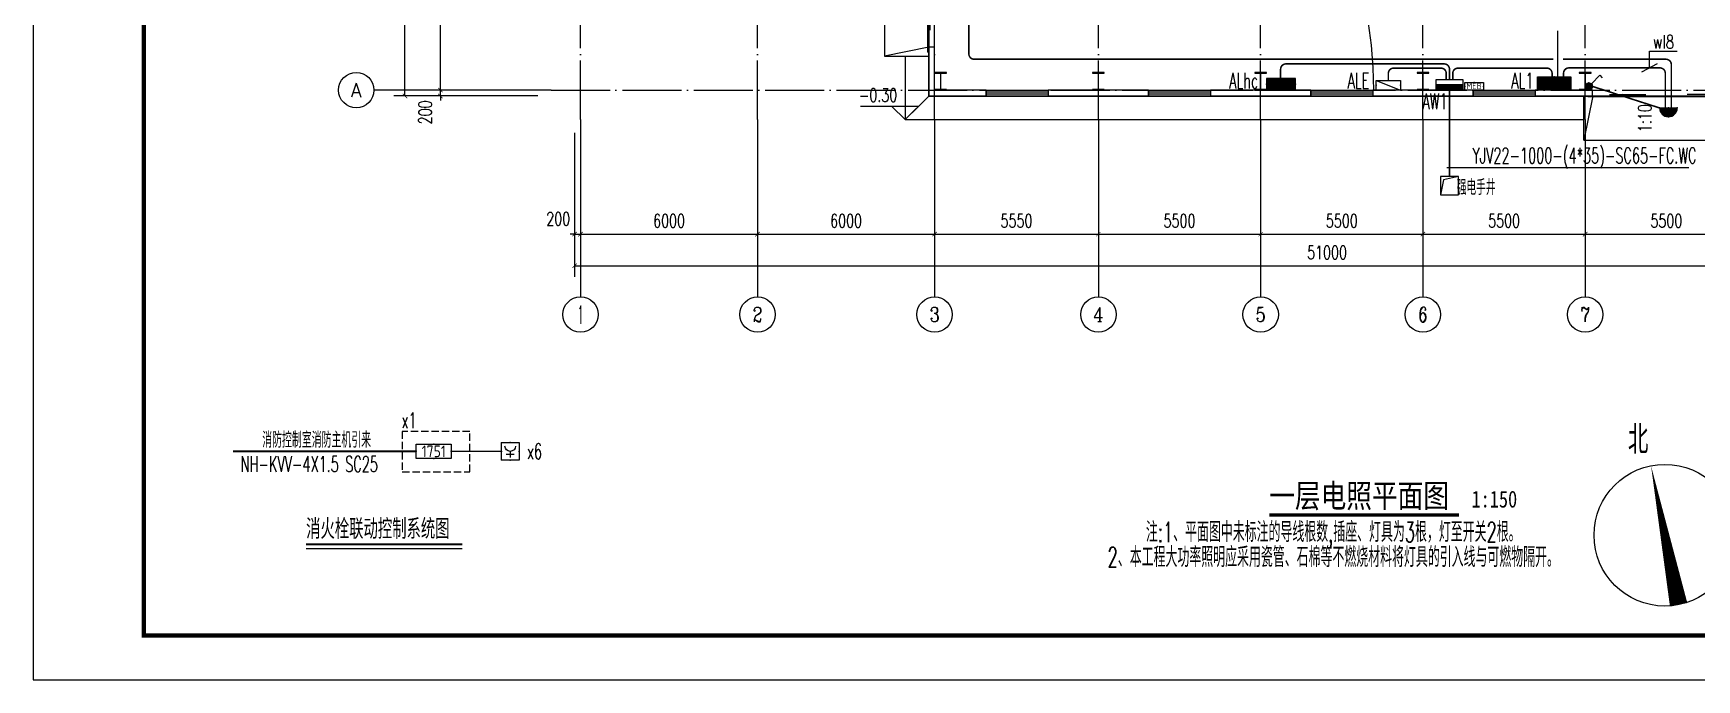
# Model space of a CAD drawing. Extents: x 1162612 to 1711260, y -157368 to 197905.
# Drawn here: x 1604543 to 1660920, y 41451 to 63338 of the extents above; entities that cross this region are included whole.
import ezdxf
from ezdxf.enums import TextEntityAlignment as Align

# ---------------------------------------------------------------- set-up
doc = ezdxf.new("R2010")
doc.units = 0
doc.header["$LTSCALE"] = 1000
doc.header["$MEASUREMENT"] = 0
for name, pattern in [('CONTINOUS', [0]), ('DASH', [0.35, 0.25, -0.1]), ('DOTE', [2.42, 2, -0.2, 0.02, -0.2])]:
    doc.linetypes.add(name, pattern=pattern)
doc.layers.get('0').update_dxf_attribs({"linetype": 'CONTINUOUS'})
doc.layers.get('DEFPOINTS').update_dxf_attribs({"linetype": 'CONTINUOUS'})
for name, color, linetype in [('AXIS', 3, 'CONTINUOUS'), ('AXIS_TEXT', 7, 'CONTINUOUS'), ('COLUMN', 99, 'CONTINUOUS'), ('DIM-照明', 4, 'CONTINUOUS'), ('DIM_ELEV', 3, 'CONTINUOUS'), ('DIM_SYMB', 3, 'CONTINUOUS'), ('DOTE', 1, 'DOTE'), ('DOTLN', 2, 'CONTINUOUS'), ('EQUIP-消防', 3, 'CONTINUOUS'), ('EQUIP-照明', 3, 'CONTINUOUS'), ('EQUIP-箱柜', 3, 'CONTINUOUS'), ('EQUIP_标注', 4, 'CONTINUOUS'), ('GROUND', 2, 'CONTINUOUS'), ('PUB_TEXT', 7, 'CONTINUOUS'), ('PUB_TITLE', 4, 'CONTINUOUS'), ('STAIR', 2, 'CONTINUOUS'), ('TEL_SYMB', 3, 'CONTINUOUS'), ('TEL_TEXT', 7, 'CONTINUOUS'), ('WALL', 9, 'CONTINUOUS'), ('WINDOW', 99, 'CONTINUOUS'), ('WIRE-照明', 1, 'CONTINUOUS')]:
    doc.layers.add(name, color=color, linetype=linetype)
doc.styles.add('_TCH_AXIS', font='COMPLEX', dxfattribs={"bigfont": 'GBCBIG'})
doc.styles.add('_TCH_DIM', font='SIMPLEX', dxfattribs={"bigfont": 'GBCBIG'})
doc.styles.add('_TCH_LABEL', font='COMPLEX', dxfattribs={"bigfont": 'GBCBIG'})
doc.styles.add('_TEL_DIM', font='SIMPLEX', dxfattribs={"width": 0.8, "height": 3.5, "bigfont": 'HZTXT'})
doc.styles.add('COMPLEX', font='COMPLEX')
doc.styles.add('DIM_FONT', font='SIMPLEX', dxfattribs={"width": 0.7, "bigfont": 'GBCBIG'})
doc.styles.get("Standard").update_dxf_attribs({"font": 'gbenor.shx', "bigfont": 'gbcbig.shx'})
doc.styles.add('STY53', font='COMPLEX', dxfattribs={"width": 0.6, "bigfont": 'HZTXT'})
doc.styles.add('新宋体', font='', dxfattribs={"width": 0.8})
doc.styles.get('新宋体').set_extended_font_data('NSimSun')
doc.dimstyles.new('DIMN150', dxfattribs={"dimscale": 1.5, "dimtxt": 300, "dimasz": 100, "dimexe": 250, "dimexo": 300, "dimgap": 150, "dimtad": 1, "dimdec": 0, "dimzin": 0, "dimtxsty": 'DIM_FONT', "dimblk": 'ARCHTICK', "dimcen": 0.09, "dimclrt": 7, "dimazin": 3, "dimtfac": 1, "dimtdec": 0, "dimtix": 1, "dimtmove": 0, "dimatfit": 3, "dimtolj": 1, "dimtzin": 0})

# ---------------------------------------------------------------- blocks, each defined once
blk = doc.blocks.new('$EQUIP$00002656')
for p, q in [((-0.5, 1), (-0.5, 0)), ((0.5, 1), (-0.5, 1)), ((0.5, 0), (0.5, 1)), ((-0.5, 0), (0.5, 0)), ((-0.219, 0.331), (0.222, 0.331)), ((0, 0.5), (0, 0.15))]:
    blk.add_line(p, q)
at = {"const_width": 0.04}
blk.add_lwpolyline([(-0.5, 1), (0.5, 1), (0.5, 0), (-0.5, 0), (-0.5, 1), (0.5, 1)], dxfattribs=at)
blk.add_arc((0, 0.8), 0.3, 180, 0)
for p in [(0, 1), (-0.5, 0.5), (0, 0), (0.5, 0.5)]:
    blk.add_point(p)
at = {"color": 7, "flags": 1}
blk.add_attdef('B', text='', height=0.4, dxfattribs=at).set_placement((0.762, 0.292), align=Align.MIDDLE_CENTER)
blk = doc.blocks.new('$EQUIP$00002700')
for p, q in [((-0.75, 0.6), (-0.75, 0)), ((0.75, 0.6), (-0.75, 0.6)), ((-0.75, 0), (0.75, 0)), ((0.75, 0), (0.75, 0.6))]:
    blk.add_line(p, q)
at = {"const_width": 0.04}
blk.add_lwpolyline([(-0.75, 0.6), (-0.75, 0), (0.75, 0), (0.75, 0.6), (-0.75, 0.6), (-0.75, 0)], dxfattribs=at)
for p in [(-0.75, 0.3), (0, 0.6), (0, 0), (0.75, 0.3)]:
    blk.add_point(p)
at = {"color": 7}
blk.add_attdef('$TEXT$', text='', height=0.5, dxfattribs=at).set_placement((0, 0.3), align=Align.MIDDLE_CENTER)
blk = doc.blocks.new('$TCHSYS$WIN2D')
for p, q in [((-0.5, 0.5), (0.5, 0.5)), ((-0.5, 0.5), (-0.5, -0.5)), ((0.5, 0.5), (0.5, -0.5)), ((0.5, 0.167), (-0.5, 0.167)), ((0.5, -0.167), (-0.5, -0.167)), ((-0.5, -0.5), (0.5, -0.5))]:
    blk.add_line(p, q)
blk = doc.blocks.new('$DORLIB2D$00000130')
at = {"color": 0, "linetype": 'CONTINUOUS'}
for p, q in [((-0.533, 0.66), (-0.533, 0.513)), ((0, 0.66), (-0.533, 0.66)), ((0, 0.513), (0, 0.66)), ((0.533, 0.66), (0, 0.66)), ((0.533, 0.66), (0.533, 0.513)), ((0, 0.513), (-0.533, 0.513)), ((0.533, 0.513), (0, 0.513)), ((-0.385, 0.269), (-0.14, 0.269)), ((-0.385, 0.269), (-0.3, 0.214)), ((-0.3, 0.214), (-0.3, 0.269)), ((0.385, 0.269), (0.14, 0.269)), ((0.3, 0.214), (0.3, 0.269)), ((0.385, 0.269), (0.3, 0.214))]:
    blk.add_line(p, q, dxfattribs=at)
blk = doc.blocks.new('_AXISO')
blk.add_circle((0, 0), 0.5)
at = {"layer": 'AXIS_TEXT', "style": 'COMPLEX', "width": 1.041667}
blk.add_attdef('A', text='', height=0.56, dxfattribs=at).set_placement((-0.25, -0.28), (0.25, -0.28), align=Align.FIT)
blk = doc.blocks.new('_ARCHTICK')
at = {"color": 0, "linetype": 'BYBLOCK', "const_width": 0.15}
blk.add_lwpolyline([(-0.5, -0.5), (0.5, 0.5)], dxfattribs=at)
blk = doc.blocks.new('*D117')
at = {"layer": 'AXIS', "color": 0}
for p, q in [((1734864, 65727), (1734864, 60852)), ((1785864, 65727), (1785864, 60852)), ((1734864, 61227), (1785864, 61227))]:
    blk.add_line(p, q, dxfattribs=at)
at = {"layer": 'DEFPOINTS', "color": 0}
for p in [(1734864, 66177), (1785864, 66177), (1785864, 61227)]:
    blk.add_point(p, dxfattribs=at)
at = {"layer": 'AXIS', "color": 0, "xscale": 150, "yscale": 150, "zscale": 150, "rotation": 180}
blk.add_blockref('_ARCHTICK', (1734864, 61227), dxfattribs=at)
at = {"layer": 'AXIS', "color": 0, "xscale": 150, "yscale": 150, "zscale": 150}
blk.add_blockref('_ARCHTICK', (1785864, 61227), dxfattribs=at)
at = {"layer": 'AXIS', "color": 7, "insert": (1760364, 61677), "char_height": 450, "attachment_point": 5, "style": 'DIM_FONT'}
blk.add_mtext('\\A1;51000', dxfattribs=at)
blk = doc.blocks.new('*D118')
at = {"layer": 'AXIS', "color": 0}
for p, q in [((1734864, 65727), (1734864, 61924)), ((1735064, 65727), (1735064, 61924)), ((1734864, 62299), (1734714, 62299)), ((1734864, 62299), (1735064, 62299)), ((1735064, 62299), (1735214, 62299))]:
    blk.add_line(p, q, dxfattribs=at)
at = {"layer": 'DEFPOINTS', "color": 0}
for p in [(1734864, 66177), (1735064, 66177), (1735064, 62299)]:
    blk.add_point(p, dxfattribs=at)
at = {"layer": 'AXIS', "color": 0, "xscale": 150, "yscale": 150, "zscale": 150}
blk.add_blockref('_ARCHTICK', (1734864, 62299), dxfattribs=at)
at = {"layer": 'AXIS', "color": 0, "xscale": 150, "yscale": 150, "zscale": 150, "rotation": 180}
blk.add_blockref('_ARCHTICK', (1735064, 62299), dxfattribs=at)
at = {"layer": 'AXIS', "color": 7, "insert": (1734309, 62817), "char_height": 450, "attachment_point": 5, "style": 'DIM_FONT'}
blk.add_mtext('\\A1;200', dxfattribs=at)
blk = doc.blocks.new('*D119')
at = {"layer": 'AXIS', "color": 0}
for p, q in [((1735064, 65727), (1735064, 61924)), ((1741064, 65727), (1741064, 61924)), ((1735064, 62299), (1741064, 62299))]:
    blk.add_line(p, q, dxfattribs=at)
at = {"layer": 'DEFPOINTS', "color": 0}
for p in [(1735064, 66177), (1741064, 66177), (1741064, 62299)]:
    blk.add_point(p, dxfattribs=at)
at = {"layer": 'AXIS', "color": 0, "xscale": 150, "yscale": 150, "zscale": 150, "rotation": 180}
blk.add_blockref('_ARCHTICK', (1735064, 62299), dxfattribs=at)
at = {"layer": 'AXIS', "color": 0, "xscale": 150, "yscale": 150, "zscale": 150}
blk.add_blockref('_ARCHTICK', (1741064, 62299), dxfattribs=at)
at = {"layer": 'AXIS', "color": 7, "insert": (1738064, 62749), "char_height": 450, "attachment_point": 5, "style": 'DIM_FONT'}
blk.add_mtext('\\A1;6000', dxfattribs=at)
blk = doc.blocks.new('*D120')
at = {"layer": 'AXIS', "color": 0}
for p, q in [((1741064, 65727), (1741064, 61924)), ((1747064, 65727), (1747064, 61924)), ((1741064, 62299), (1747064, 62299))]:
    blk.add_line(p, q, dxfattribs=at)
at = {"layer": 'DEFPOINTS', "color": 0}
for p in [(1741064, 66177), (1747064, 66177), (1747064, 62299)]:
    blk.add_point(p, dxfattribs=at)
at = {"layer": 'AXIS', "color": 0, "xscale": 150, "yscale": 150, "zscale": 150, "rotation": 180}
blk.add_blockref('_ARCHTICK', (1741064, 62299), dxfattribs=at)
at = {"layer": 'AXIS', "color": 0, "xscale": 150, "yscale": 150, "zscale": 150}
blk.add_blockref('_ARCHTICK', (1747064, 62299), dxfattribs=at)
at = {"layer": 'AXIS', "color": 7, "insert": (1744064, 62749), "char_height": 450, "attachment_point": 5, "style": 'DIM_FONT'}
blk.add_mtext('\\A1;6000', dxfattribs=at)
blk = doc.blocks.new('*D121')
at = {"layer": 'AXIS', "color": 0}
for p, q in [((1747064, 65727), (1747064, 61924)), ((1752614, 65727), (1752614, 61924)), ((1747064, 62299), (1752614, 62299))]:
    blk.add_line(p, q, dxfattribs=at)
at = {"layer": 'DEFPOINTS', "color": 0}
for p in [(1747064, 66177), (1752614, 66177), (1752614, 62299)]:
    blk.add_point(p, dxfattribs=at)
at = {"layer": 'AXIS', "color": 0, "xscale": 150, "yscale": 150, "zscale": 150, "rotation": 180}
blk.add_blockref('_ARCHTICK', (1747064, 62299), dxfattribs=at)
at = {"layer": 'AXIS', "color": 0, "xscale": 150, "yscale": 150, "zscale": 150}
blk.add_blockref('_ARCHTICK', (1752614, 62299), dxfattribs=at)
at = {"layer": 'AXIS', "color": 7, "insert": (1749839, 62749), "char_height": 450, "attachment_point": 5, "style": 'DIM_FONT'}
blk.add_mtext('\\A1;5550', dxfattribs=at)
blk = doc.blocks.new('*D122')
at = {"layer": 'AXIS', "color": 0}
for p, q in [((1752614, 65727), (1752614, 61924)), ((1758114, 65727), (1758114, 61924)), ((1752614, 62299), (1758114, 62299))]:
    blk.add_line(p, q, dxfattribs=at)
at = {"layer": 'DEFPOINTS', "color": 0}
for p in [(1752614, 66177), (1758114, 66177), (1758114, 62299)]:
    blk.add_point(p, dxfattribs=at)
at = {"layer": 'AXIS', "color": 0, "xscale": 150, "yscale": 150, "zscale": 150, "rotation": 180}
blk.add_blockref('_ARCHTICK', (1752614, 62299), dxfattribs=at)
at = {"layer": 'AXIS', "color": 0, "xscale": 150, "yscale": 150, "zscale": 150}
blk.add_blockref('_ARCHTICK', (1758114, 62299), dxfattribs=at)
at = {"layer": 'AXIS', "color": 7, "insert": (1755364, 62749), "char_height": 450, "attachment_point": 5, "style": 'DIM_FONT'}
blk.add_mtext('\\A1;5500', dxfattribs=at)
blk = doc.blocks.new('*D123')
at = {"layer": 'AXIS', "color": 0}
for p, q in [((1758114, 65727), (1758114, 61924)), ((1763614, 65727), (1763614, 61924)), ((1758114, 62299), (1763614, 62299))]:
    blk.add_line(p, q, dxfattribs=at)
at = {"layer": 'DEFPOINTS', "color": 0}
for p in [(1758114, 66177), (1763614, 66177), (1763614, 62299)]:
    blk.add_point(p, dxfattribs=at)
at = {"layer": 'AXIS', "color": 0, "xscale": 150, "yscale": 150, "zscale": 150, "rotation": 180}
blk.add_blockref('_ARCHTICK', (1758114, 62299), dxfattribs=at)
at = {"layer": 'AXIS', "color": 0, "xscale": 150, "yscale": 150, "zscale": 150}
blk.add_blockref('_ARCHTICK', (1763614, 62299), dxfattribs=at)
at = {"layer": 'AXIS', "color": 7, "insert": (1760864, 62749), "char_height": 450, "attachment_point": 5, "style": 'DIM_FONT'}
blk.add_mtext('\\A1;5500', dxfattribs=at)
blk = doc.blocks.new('*D124')
at = {"layer": 'AXIS', "color": 0}
for p, q in [((1763614, 65727), (1763614, 61924)), ((1769114, 65727), (1769114, 61924)), ((1763614, 62299), (1769114, 62299))]:
    blk.add_line(p, q, dxfattribs=at)
at = {"layer": 'DEFPOINTS', "color": 0}
for p in [(1763614, 66177), (1769114, 66177), (1769114, 62299)]:
    blk.add_point(p, dxfattribs=at)
at = {"layer": 'AXIS', "color": 0, "xscale": 150, "yscale": 150, "zscale": 150, "rotation": 180}
blk.add_blockref('_ARCHTICK', (1763614, 62299), dxfattribs=at)
at = {"layer": 'AXIS', "color": 0, "xscale": 150, "yscale": 150, "zscale": 150}
blk.add_blockref('_ARCHTICK', (1769114, 62299), dxfattribs=at)
at = {"layer": 'AXIS', "color": 7, "insert": (1766364, 62749), "char_height": 450, "attachment_point": 5, "style": 'DIM_FONT'}
blk.add_mtext('\\A1;5500', dxfattribs=at)
blk = doc.blocks.new('*D125')
at = {"layer": 'AXIS', "color": 0}
for p, q in [((1769114, 65727), (1769114, 61924)), ((1774614, 65727), (1774614, 61924)), ((1769114, 62299), (1774614, 62299))]:
    blk.add_line(p, q, dxfattribs=at)
at = {"layer": 'DEFPOINTS', "color": 0}
for p in [(1769114, 66177), (1774614, 66177), (1774614, 62299)]:
    blk.add_point(p, dxfattribs=at)
at = {"layer": 'AXIS', "color": 0, "xscale": 150, "yscale": 150, "zscale": 150, "rotation": 180}
blk.add_blockref('_ARCHTICK', (1769114, 62299), dxfattribs=at)
at = {"layer": 'AXIS', "color": 0, "xscale": 150, "yscale": 150, "zscale": 150}
blk.add_blockref('_ARCHTICK', (1774614, 62299), dxfattribs=at)
at = {"layer": 'AXIS', "color": 7, "insert": (1771864, 62749), "char_height": 450, "attachment_point": 5, "style": 'DIM_FONT'}
blk.add_mtext('\\A1;5500', dxfattribs=at)
blk = doc.blocks.new('*D129')
at = {"layer": 'AXIS', "color": 0}
for p, q in [((1733614, 98977), (1728739, 98977)), ((1729114, 66977), (1729114, 98977)), ((1733614, 66977), (1728739, 66977))]:
    blk.add_line(p, q, dxfattribs=at)
at = {"layer": 'DEFPOINTS', "color": 0}
for p in [(1729114, 98977), (1734064, 98977), (1734064, 66977)]:
    blk.add_point(p, dxfattribs=at)
at = {"layer": 'AXIS', "color": 0, "xscale": 150, "yscale": 150, "zscale": 150}
for p, rotation in [((1729114, 98977), 90), ((1729114, 66977), 270)]:
    blk.add_blockref('_ARCHTICK', p, dxfattribs=dict(at, rotation=rotation))
at = {"layer": 'AXIS', "color": 7, "insert": (1728664, 82977), "char_height": 450, "attachment_point": 5, "rotation": 90, "style": 'DIM_FONT'}
blk.add_mtext('\\A1;32000', dxfattribs=at)
blk = doc.blocks.new('*D130')
at = {"layer": 'AXIS', "color": 0}
for p, q in [((1733614, 67177), (1729939, 67177)), ((1730314, 67177), (1730314, 67327)), ((1730314, 66977), (1730314, 67177)), ((1733614, 66977), (1729939, 66977)), ((1730314, 66977), (1730314, 66827))]:
    blk.add_line(p, q, dxfattribs=at)
at = {"layer": 'DEFPOINTS', "color": 0}
for p in [(1730314, 67177), (1734064, 67177), (1734064, 66977)]:
    blk.add_point(p, dxfattribs=at)
at = {"layer": 'AXIS', "color": 0, "xscale": 150, "yscale": 150, "zscale": 150}
for p, rotation in [((1730314, 67177), 270), ((1730314, 66977), 90)]:
    blk.add_blockref('_ARCHTICK', p, dxfattribs=dict(at, rotation=rotation))
at = {"layer": 'AXIS', "color": 7, "insert": (1729797, 66422), "char_height": 450, "attachment_point": 5, "rotation": 90, "style": 'DIM_FONT'}
blk.add_mtext('\\A1;200', dxfattribs=at)
blk = doc.blocks.new('*D131')
at = {"layer": 'AXIS', "color": 0}
for p, q in [((1733614, 75077), (1729939, 75077)), ((1730314, 67177), (1730314, 75077)), ((1733614, 67177), (1729939, 67177))]:
    blk.add_line(p, q, dxfattribs=at)
at = {"layer": 'DEFPOINTS', "color": 0}
for p in [(1730314, 75077), (1734064, 75077), (1734064, 67177)]:
    blk.add_point(p, dxfattribs=at)
at = {"layer": 'AXIS', "color": 0, "xscale": 150, "yscale": 150, "zscale": 150}
for p, rotation in [((1730314, 75077), 90), ((1730314, 67177), 270)]:
    blk.add_blockref('_ARCHTICK', p, dxfattribs=dict(at, rotation=rotation))
at = {"layer": 'AXIS', "color": 7, "insert": (1729864, 71127), "char_height": 450, "attachment_point": 5, "rotation": 90, "style": 'DIM_FONT'}
blk.add_mtext('\\A1;7900', dxfattribs=at)
blk = doc.blocks.new('$EQUIP$00001168')
blk.add_line((-0.5, 0), (0.5, 0))
blk.add_arc((0, 0), 0.5, 180, 0)
for p in [(-0.5, 0), (0, 0), (0.5, 0), (0, -0.5)]:
    blk.add_point(p)
for points in [[(0.433, -0.25), (-0.433, -0.25), (0.5, 0), (-0.5, 0)], [(0.25, -0.433), (-0.25, -0.433), (0.433, -0.25), (-0.433, -0.25)], [(0, -0.5), (0, -0.5), (0.25, -0.433), (-0.25, -0.433)]]:
    blk.add_solid(points)
at = {"flags": 9}
blk.add_attdef('A', (0, 0), '', height=0.00002, dxfattribs=at)
blk = doc.blocks.new('$EQUIP$00001962')
for p, q in [((0.147, 0.356), (0.625, 0.833)), ((0.625, 0.833), (0.766, 0.692))]:
    blk.add_line(p, q)
blk.add_circle((0, 0.208), 0.208)
for p in [(-0.208, 0.208), (0, 0.417), (0, 0), (0.208, 0.208)]:
    blk.add_point(p)
for points in [[(-0.18, 0.313), (0.18, 0.313), (-0.208, 0.208), (0.208, 0.208)], [(-0.18, 0.104), (0.18, 0.104), (-0.208, 0.208), (0.208, 0.208)], [(-0.104, 0.389), (0.104, 0.389), (-0.18, 0.313), (0.18, 0.313)], [(-0.104, 0.028), (0.104, 0.028), (-0.18, 0.104), (0.18, 0.104)], [(0, 0.417), (0, 0.417), (-0.104, 0.389), (0.104, 0.389)], [(0, 0), (0, 0), (-0.104, 0.028), (0.104, 0.028)]]:
    blk.add_solid(points)
blk = doc.blocks.new('$EQUIP$00002702')
for p, q in [((-0.75, 0.6), (-0.75, 0)), ((0.75, 0.6), (-0.75, 0.6)), ((-0.75, 0), (0.75, 0)), ((0.75, 0), (0.75, 0.6))]:
    blk.add_line(p, q)
at = {"const_width": 0.04}
blk.add_lwpolyline([(-0.75, 0.6), (-0.75, 0), (0.75, 0), (0.75, 0.6), (-0.75, 0.6), (-0.75, 0)], dxfattribs=at)
for p in [(-0.75, 0.3), (0, 0.6), (0, 0), (0.75, 0.3)]:
    blk.add_point(p)
at = {"color": 7}
blk.add_attdef('$TEXT$', text='', height=0.5, dxfattribs=at).set_placement((0, 0.3), align=Align.MIDDLE_CENTER)
blk = doc.blocks.new('*X11')
at = {"color": 0}
for p, q in [((-250, 33), (-183, 100)), ((-250, 68), (-218, 100)), ((-247, 0), (-147, 100)), ((-212, 0), (-112, 100)), ((-177, 0), (-77, 100)), ((-141, 0), (-41, 100)), ((-106, 0), (-6, 100)), ((-71, 0), (29, 100)), ((-35, 0), (65, 100)), ((0, 0), (100, 100)), ((35, 0), (135, 100)), ((71, 0), (171, 100)), ((106, 0), (206, 100)), ((141, 0), (241, 100)), ((177, 0), (250, 73)), ((212, 0), (250, 38)), ((247, 0), (250, 3))]:
    blk.add_line(p, q, dxfattribs=at)
blk = doc.blocks.new('$EQUIP$00001414')
for p, q in [((0.75, 0.6), (-0.75, 0.6)), ((-0.75, 0.6), (-0.75, 0)), ((-0.75, 0.3), (0.75, 0.3)), ((-0.75, 0), (0.75, 0)), ((0.75, 0), (0.75, 0.6))]:
    blk.add_line(p, q)
at = {"const_width": 0.3}
blk.add_lwpolyline([(-0.75, 0.15), (0.75, 0.15)], dxfattribs=at)
for p in [(-0.75, 0.3), (0, 0.6), (0, 0), (0.75, 0.3)]:
    blk.add_point(p)
at = {"xscale": 0.00300000000061118, "yscale": 0.00300000000061118, "zscale": 0.003}
blk.add_blockref('*X11', (0, 0), dxfattribs=at)
at = {"style": '_TCH_LABEL', "flags": 9}
blk.add_attdef('A', (0, 0), '', height=0.00002, dxfattribs=at)
blk = doc.blocks.new('$EQUIP$00002942')
for p, q in [((-0.75, 0.6), (-0.75, 0)), ((-0.75, 0), (0.75, 0.6)), ((0.75, 0.6), (-0.75, 0.6)), ((-0.75, 0), (0.75, 0)), ((0.75, 0), (0.75, 0.6))]:
    blk.add_line(p, q)
at = {"const_width": 0.04}
blk.add_lwpolyline([(-0.75, 0.6), (-0.75, 0), (0.75, 0), (0.75, 0.6), (-0.75, 0.6), (-0.75, 0)], dxfattribs=at)
for p in [(-0.75, 0.3), (0, 0.6), (0, 0), (0.75, 0.3)]:
    blk.add_point(p)
blk = doc.blocks.new('*X21')
at = {"color": 0}
for p, q in [((-250, 33), (-83, 200)), ((-250, 68), (-118, 200)), ((-250, 104), (-154, 200)), ((-250, 139), (-189, 200)), ((-250, 174), (-224, 200)), ((-247, 0), (-47, 200)), ((-212, 0), (-12, 200)), ((-177, 0), (23, 200)), ((-141, 0), (59, 200)), ((-106, 0), (94, 200)), ((-71, 0), (129, 200)), ((-35, 0), (165, 200)), ((0, 0), (200, 200)), ((35, 0), (235, 200)), ((71, 0), (250, 179)), ((106, 0), (250, 144)), ((141, 0), (250, 109)), ((177, 0), (250, 73)), ((212, 0), (250, 38)), ((247, 0), (250, 3))]:
    blk.add_line(p, q, dxfattribs=at)
blk = doc.blocks.new('$EQUIP$00001421')
for p, q in [((0.75, 0.6), (-0.75, 0.6)), ((-0.75, 0.6), (-0.75, 0)), ((-0.75, 0), (0.75, 0)), ((0.75, 0), (0.75, 0.6))]:
    blk.add_line(p, q)
at = {"const_width": 0.6}
blk.add_lwpolyline([(-0.75, 0.3), (0.75, 0.3)], dxfattribs=at)
for p in [(-0.75, 0.3), (0, 0.6), (0, 0), (0.75, 0.3)]:
    blk.add_point(p)
at = {"xscale": 0.00300000000061118, "yscale": 0.00300000000061118, "zscale": 0.003}
blk.add_blockref('*X21', (0, 0), dxfattribs=at)
at = {"style": '_TCH_LABEL', "flags": 9}
blk.add_attdef('A', (0, 0), '', height=0.00002, dxfattribs=at)
blk = doc.blocks.new('D2222')
at = {"color": 8}
blk.add_lwpolyline([(1734864.1, 98976.5), (1785864.1, 98976.5), (1785864.1, 66976.5), (1746864.1, 66976.5), (1746864.1, 82776.5), (1734864.1, 82776.5)], close=True, dxfattribs=at)
blk.add_arc((1747071.4, 67151.8), 14875.3, 0.09508, 90.0282, dxfattribs=at)
at = {"layer": 'AXIS', "color": 8}
for p, q in [((1734064.1, 67176.5), (1728064.1, 67176.5)), ((1735064.1, 66176.5), (1735064.1, 60176.5)), ((1741064.1, 66176.5), (1741064.1, 60176.5)), ((1747064.1, 66176.5), (1747064.1, 60176.5)), ((1752614.1, 66176.5), (1752614.1, 60176.5)), ((1758114.1, 66176.5), (1758114.1, 60176.5)), ((1763614.1, 66176.5), (1763614.1, 60176.5)), ((1769114.1, 66176.5), (1769114.1, 60176.5))]:
    blk.add_line(p, q, dxfattribs=at)
at = {"layer": 'COLUMN', "color": 8}
for p, q in [((1747464.1, 67776.5), (1747064.1, 67776.5)), ((1747064.1, 67776.5), (1747064.1, 67754.5)), ((1747064.1, 67754.5), (1747253.1, 67754.5)), ((1747253.1, 67754.5), (1747258.1, 67749.5)), ((1747258.1, 67749.5), (1747258.1, 67203.5)), ((1747270.1, 67749.5), (1747275.1, 67754.5)), ((1747270.1, 67203.5), (1747270.1, 67749.5)), ((1747275.1, 67754.5), (1747464.1, 67754.5)), ((1747464.1, 67754.5), (1747464.1, 67776.5)), ((1752814.1, 67776.5), (1752414.1, 67776.5)), ((1752414.1, 67776.5), (1752414.1, 67754.5)), ((1752414.1, 67754.5), (1752603.1, 67754.5)), ((1752603.1, 67754.5), (1752608.1, 67749.5)), ((1752608.1, 67749.5), (1752608.1, 67203.5)), ((1752620.1, 67749.5), (1752625.1, 67754.5)), ((1752620.1, 67203.5), (1752620.1, 67749.5)), ((1752625.1, 67754.5), (1752814.1, 67754.5)), ((1752814.1, 67754.5), (1752814.1, 67776.5)), ((1758314.1, 67776.5), (1757914.1, 67776.5)), ((1757914.1, 67776.5), (1757914.1, 67754.5)), ((1757914.1, 67754.5), (1758103.1, 67754.5)), ((1758103.1, 67754.5), (1758108.1, 67749.5)), ((1758108.1, 67749.5), (1758108.1, 67203.5)), ((1758120.1, 67749.5), (1758125.1, 67754.5)), ((1758120.1, 67203.5), (1758120.1, 67749.5)), ((1758125.1, 67754.5), (1758314.1, 67754.5)), ((1758314.1, 67754.5), (1758314.1, 67776.5)), ((1763814.1, 67776.5), (1763414.1, 67776.5)), ((1763414.1, 67776.5), (1763414.1, 67754.5)), ((1763414.1, 67754.5), (1763603.1, 67754.5)), ((1763603.1, 67754.5), (1763608.1, 67749.5)), ((1763608.1, 67749.5), (1763608.1, 67203.5)), ((1763620.1, 67749.5), (1763625.1, 67754.5)), ((1763620.1, 67203.5), (1763620.1, 67749.5)), ((1763625.1, 67754.5), (1763814.1, 67754.5)), ((1763814.1, 67754.5), (1763814.1, 67776.5)), ((1769314.1, 67776.5), (1768914.1, 67776.5)), ((1768914.1, 67776.5), (1768914.1, 67754.5)), ((1768914.1, 67754.5), (1769103.1, 67754.5)), ((1769103.1, 67754.5), (1769108.1, 67749.5)), ((1769108.1, 67749.5), (1769108.1, 67203.5)), ((1769120.1, 67749.5), (1769125.1, 67754.5)), ((1769120.1, 67203.5), (1769120.1, 67749.5)), ((1769125.1, 67754.5), (1769314.1, 67754.5)), ((1769314.1, 67754.5), (1769314.1, 67776.5)), ((1747253.1, 67198.5), (1747064.1, 67198.5)), ((1747064.1, 67198.5), (1747064.1, 67176.5)), ((1747064.1, 67176.5), (1747464.1, 67176.5)), ((1747258.1, 67203.5), (1747253.1, 67198.5)), ((1747275.1, 67198.5), (1747270.1, 67203.5)), ((1747464.1, 67198.5), (1747275.1, 67198.5)), ((1747464.1, 67176.5), (1747464.1, 67198.5)), ((1752603.1, 67198.5), (1752414.1, 67198.5)), ((1752414.1, 67198.5), (1752414.1, 67176.5)), ((1752414.1, 67176.5), (1752814.1, 67176.5)), ((1752608.1, 67203.5), (1752603.1, 67198.5)), ((1752625.1, 67198.5), (1752620.1, 67203.5)), ((1752814.1, 67198.5), (1752625.1, 67198.5)), ((1752814.1, 67176.5), (1752814.1, 67198.5)), ((1758103.1, 67198.5), (1757914.1, 67198.5)), ((1757914.1, 67198.5), (1757914.1, 67176.5)), ((1757914.1, 67176.5), (1758314.1, 67176.5)), ((1758108.1, 67203.5), (1758103.1, 67198.5)), ((1758125.1, 67198.5), (1758120.1, 67203.5)), ((1758314.1, 67198.5), (1758125.1, 67198.5)), ((1758314.1, 67176.5), (1758314.1, 67198.5)), ((1763603.1, 67198.5), (1763414.1, 67198.5)), ((1763414.1, 67198.5), (1763414.1, 67176.5)), ((1763414.1, 67176.5), (1763814.1, 67176.5)), ((1763608.1, 67203.5), (1763603.1, 67198.5)), ((1763625.1, 67198.5), (1763620.1, 67203.5)), ((1763814.1, 67198.5), (1763625.1, 67198.5)), ((1763814.1, 67176.5), (1763814.1, 67198.5)), ((1769103.1, 67198.5), (1768914.1, 67198.5)), ((1768914.1, 67198.5), (1768914.1, 67176.5)), ((1768914.1, 67176.5), (1769314.1, 67176.5)), ((1769108.1, 67203.5), (1769103.1, 67198.5)), ((1769125.1, 67198.5), (1769120.1, 67203.5)), ((1769314.1, 67198.5), (1769125.1, 67198.5)), ((1769314.1, 67176.5), (1769314.1, 67198.5))]:
    blk.add_line(p, q, dxfattribs=at)
at = {"layer": 'DIM_ELEV', "color": 8}
for p, q in [((1746514.1, 66626.5), (1744547, 66626.5)), ((1746064.1, 66176.5), (1745614.1, 66626.5)), ((1746064.1, 66176.5), (1746514.1, 66626.5))]:
    blk.add_line(p, q, dxfattribs=at)
at = {"layer": 'DIM_SYMB', "color": 8}
blk.add_lwpolyline([(1771515.4, 66819.8, 0, 0, 0), (1771515.4, 66055.3, 120, 0, 0), (1771515.4, 65605.3, 0, 0, 0)], format="xyseb", dxfattribs=at)
at = {"layer": 'DOTE', "color": 8}
for p, q in [((1735064.1, 66176.5), (1735064.1, 99776.5)), ((1735064.1, 66176.5), (1735064.1, 99776.5)), ((1741064.1, 66176.5), (1741064.1, 99776.5)), ((1747064.1, 66176.5), (1747064.1, 99776.5)), ((1752614.1, 66176.5), (1752614.1, 99776.5)), ((1758114.1, 66176.5), (1758114.1, 99776.5)), ((1763614.1, 66176.5), (1763614.1, 99776.5)), ((1769114.1, 66176.5), (1769114.1, 99776.5)), ((1734064.1, 67176.5), (1786664.1, 67176.5))]:
    blk.add_line(p, q, dxfattribs=at)
at = {"layer": 'GROUND', "color": 8}
for p, q in [((1746064.1, 68326.5), (1746064.1, 66176.5)), ((1746864.1, 68326.5), (1746864.1, 66976.5)), ((1746864.1, 66976.5), (1746064.1, 66176.5)), ((1746864.1, 66976.5), (1769066.9, 66976.5)), ((1746064.1, 66176.5), (1769066.9, 66176.5))]:
    blk.add_line(p, q, dxfattribs=at)
at = {"layer": 'STAIR', "color": 8}
for p, q in [((1745364.1, 73926.5), (1745364.1, 68326.5)), ((1746864.1, 73926.5), (1746864.1, 68326.5)), ((1746864.1, 68626.5), (1745364.1, 68326.5)), ((1745364.1, 68326.5), (1746864.1, 68326.5)), ((1769066.9, 65477.8), (1769066.9, 66977.8)), ((1769066.9, 66977.8), (1774666.9, 66977.8)), ((1769366.9, 66977.8), (1769066.9, 65477.8)), ((1769066.9, 65477.8), (1774666.9, 65477.8))]:
    blk.add_line(p, q, dxfattribs=at)
at = {"layer": 'WALL', "color": 8}
for p, q in [((1747064.1, 68626.5), (1746864.1, 68626.5)), ((1746864.1, 68626.5), (1746864.1, 66976.5)), ((1747064.1, 67776.5), (1747064.1, 68626.5)), ((1747064.1, 67198.5), (1747064.1, 67754.5)), ((1748814.1, 67176.5), (1747464.1, 67176.5)), ((1748814.1, 66976.5), (1748814.1, 67176.5)), ((1752414.1, 67176.5), (1750914.1, 67176.5)), ((1750914.1, 67176.5), (1750914.1, 66976.5)), ((1754314.1, 67176.5), (1752814.1, 67176.5)), ((1754314.1, 66976.5), (1754314.1, 67176.5)), ((1757914.1, 67176.5), (1756414.1, 67176.5)), ((1756414.1, 67176.5), (1756414.1, 66976.5)), ((1759814.1, 67176.5), (1758314.1, 67176.5)), ((1759814.1, 66976.5), (1759814.1, 67176.5)), ((1763414.1, 67176.5), (1761914.1, 67176.5)), ((1761914.1, 67176.5), (1761914.1, 66976.5)), ((1765314.1, 67176.5), (1763814.1, 67176.5)), ((1765314.1, 66976.5), (1765314.1, 67176.5)), ((1768914.1, 67176.5), (1767414.1, 67176.5)), ((1767414.1, 67176.5), (1767414.1, 66976.5)), ((1769364.5, 67176.5), (1769314.1, 67176.5)), ((1769364.5, 66976.5), (1769364.5, 67176.5)), ((1746864.1, 66976.5), (1748814.1, 66976.5)), ((1750914.1, 66976.5), (1752620.1, 66976.5)), ((1752620.1, 66976.5), (1754314.1, 66976.5)), ((1756414.1, 66976.5), (1758108.1, 66976.5)), ((1758108.1, 66976.5), (1759814.1, 66976.5)), ((1761914.1, 66976.5), (1763620.1, 66976.5)), ((1763620.1, 66976.5), (1765314.1, 66976.5)), ((1767414.1, 66976.5), (1769114.1, 66976.5)), ((1769114.1, 66976.5), (1769364.5, 66976.5))]:
    blk.add_line(p, q, dxfattribs=at)
at = {"layer": 'AXIS', "color": 8}
ref = blk.add_blockref('_AXISO', (1727464.1, 67176.5), dxfattribs=dict(at, xscale=1200, yscale=1200, zscale=1200))
ref.add_attrib('A', 'A', dxfattribs={"layer": 'AXIS_TEXT', "color": 8, "height": 468.8, "style": '_TCH_AXIS', "width": 0.888889}).set_placement((1727285.5, 66942.2), (1727642.7, 66942.2), align=Align.FIT)
ref = blk.add_blockref('_AXISO', (1735064.1, 59576.5), dxfattribs=dict(at, xscale=1200, yscale=1200, zscale=1200))
ref.add_attrib('A', '1', dxfattribs={"layer": 'AXIS_TEXT', "color": 8, "height": 624.4, "style": '_TCH_AXIS', "width": 0.555556}).set_placement((1734989.8, 59264.3), (1735138.4, 59264.3), align=Align.FIT)
ref = blk.add_blockref('_AXISO', (1741064.1, 59576.5), dxfattribs=dict(at, xscale=1200, yscale=1200, zscale=1200))
ref.add_attrib('A', '2', dxfattribs={"layer": 'AXIS_TEXT', "color": 8, "height": 493.2, "style": '_TCH_AXIS'}).set_placement((1740899.7, 59329.9), (1741228.5, 59329.9), align=Align.FIT)
ref = blk.add_blockref('_AXISO', (1747064.1, 59576.5), dxfattribs=dict(at, xscale=1200, yscale=1200, zscale=1200))
ref.add_attrib('A', '3', dxfattribs={"layer": 'AXIS_TEXT', "color": 8, "height": 493.2, "style": '_TCH_AXIS'}).set_placement((1746899.7, 59329.9), (1747228.5, 59329.9), align=Align.FIT)
ref = blk.add_blockref('_AXISO', (1752614.1, 59576.5), dxfattribs=dict(at, xscale=1200, yscale=1200, zscale=1200))
ref.add_attrib('A', '4', dxfattribs={"layer": 'AXIS_TEXT', "color": 8, "height": 480.7, "style": '_TCH_AXIS', "width": 0.9375}).set_placement((1752442.4, 59336.2), (1752785.8, 59336.2), align=Align.FIT)
ref = blk.add_blockref('_AXISO', (1758114.1, 59576.5), dxfattribs=dict(at, xscale=1200, yscale=1200, zscale=1200))
ref.add_attrib('A', '5', dxfattribs={"layer": 'AXIS_TEXT', "color": 8, "height": 493.2, "style": '_TCH_AXIS'}).set_placement((1757949.7, 59329.9), (1758278.5, 59329.9), align=Align.FIT)
ref = blk.add_blockref('_AXISO', (1763614.1, 59576.5), dxfattribs=dict(at, xscale=1200, yscale=1200, zscale=1200))
ref.add_attrib('A', '6', dxfattribs={"layer": 'AXIS_TEXT', "color": 8, "height": 506.1, "style": '_TCH_AXIS', "width": 0.928571}).set_placement((1763457.5, 59323.5), (1763770.8, 59323.5), align=Align.FIT)
ref = blk.add_blockref('_AXISO', (1769114.1, 59576.5), dxfattribs=dict(at, xscale=1200, yscale=1200, zscale=1200))
ref.add_attrib('A', '7', dxfattribs={"layer": 'AXIS_TEXT', "color": 8, "height": 493.2, "style": '_TCH_AXIS'}).set_placement((1768949.7, 59329.9), (1769278.5, 59329.9), align=Align.FIT)
at = {"layer": 'WINDOW', "color": 8, "xscale": 5000, "yscale": -200, "zscale": 5000, "rotation": 270}
blk.add_blockref('$DORLIB2D$00000130', (1746964.1, 71126.5), dxfattribs=at)
at = {"layer": 'WINDOW', "color": 8}
for name, p, xscale, yscale, zscale in [('$TCHSYS$WIN2D', (1749864.1, 67076.5), 2100, 200, 2100), ('$TCHSYS$WIN2D', (1755364.1, 67076.5), 2100, 200, 2100), ('$TCHSYS$WIN2D', (1760864.1, 67076.5), 2100, 200, 2100), ('$TCHSYS$WIN2D', (1766364.1, 67076.5), 2100, 200, 2100), ('$DORLIB2D$00000130', (1771864.5, 67076.5), 5000, -200, 5000)]:
    blk.add_blockref(name, p, dxfattribs=dict(at, xscale=xscale, yscale=yscale, zscale=zscale))
at = {"layer": 'PUB_TEXT', "color": 7, "style": '_TCH_DIM', "width": 0.705882}
blk.add_text('-0.30', height=446.25, dxfattribs=at).set_placement((1744502, 66784))
at = {"layer": 'PUB_TEXT', "color": 8, "style": '_TCH_DIM', "width": 0.705882}
blk.add_text('1:10', height=446.25, rotation=90, dxfattribs=at).set_placement((1771357.9, 65755))
at = {"layer": 'AXIS', "color": 8}
for p1, p2, distance, picture, middle in [((1734064.1, 66976.5), (1734064.1, 98976.5), 4950, '*D129', (1728664.1, 82976.5)), ((1734064.1, 67176.5), (1734064.1, 75076.5), 3750, '*D131', (1729864.1, 71126.5)), ((1734864.1, 66176.5), (1785864.1, 66176.5), -4950, '*D117', (1760364.1, 61676.5)), ((1735064.1, 66176.5), (1741064.1, 66176.5), -3877.2, '*D119', (1738064.1, 62749.3)), ((1741064.1, 66176.5), (1747064.1, 66176.5), -3877.2, '*D120', (1744064.1, 62749.3)), ((1747064.1, 66176.5), (1752614.1, 66176.5), -3877.2, '*D121', (1749839.1, 62749.3)), ((1752614.1, 66176.5), (1758114.1, 66176.5), -3877.2, '*D122', (1755364.1, 62749.3)), ((1758114.1, 66176.5), (1763614.1, 66176.5), -3877.2, '*D123', (1760864.1, 62749.3)), ((1763614.1, 66176.5), (1769114.1, 66176.5), -3877.2, '*D124', (1766364.1, 62749.3)), ((1769114.1, 66176.5), (1774614.1, 66176.5), -3877.2, '*D125', (1771864.1, 62749.3))]:
    dim = blk.add_aligned_dim(p1=p1, p2=p2, distance=distance, dimstyle='DIMN150', dxfattribs=at)
    dim.commit()
    dim.dimension.update_dxf_attribs({"geometry": picture, "text_midpoint": middle})
for base, p1, p2, angle, picture, middle in [((1730314.1, 67176.5), (1734064.1, 66976.5), (1734064.1, 67176.5), 90, '*D130', (1729796.6, 66421.5)), ((1735064.1, 62299.3), (1734864.1, 66176.5), (1735064.1, 66176.5), 0, '*D118', (1734309.1, 62816.8))]:
    dim = blk.add_linear_dim(base=base, p1=p1, p2=p2, angle=angle, dimstyle='DIMN150', dxfattribs=at)
    dim.commit()
    dim.dimension.update_dxf_attribs({"geometry": picture, "text_midpoint": middle, "dimtype": 161})

msp = doc.modelspace()

# ---------------------------------------------------------------- linework, layer by layer
msp.add_line((1659581, 62307), (1659051, 62025))
at = {"color": 242, "ltscale": 0.18}
msp.add_line((1652446, 58793), (1660647, 58793), dxfattribs=at)
at = {"color": 1}
for p, q in [((1652343, 58375), (1652234, 57869)), ((1652849, 58484), (1652343, 58375))]:
    msp.add_line(p, q, dxfattribs=at)
msp.add_lwpolyline([(1659316, 62166), (1659316, 62730), (1660262, 62730)])
msp.add_lwpolyline([(1652234, 58484), (1652234, 57869), (1652849, 57869), (1652849, 58484)], close=True, dxfattribs=at)
at = {"layer": 'DIM_SYMB'}
msp.add_lwpolyline([(1660307, 43989, 600, 0, 0), (1659371, 48697, 0, 0, 0)], format="xyseb", dxfattribs=at)
msp.add_circle((1659839, 46343), 2400, dxfattribs=at)
at = {"layer": 'DOTLN', "linetype": 'DASH'}
msp.add_lwpolyline([(1619335, 49856), (1617043, 49856), (1617043, 48492), (1619335, 48492)], close=True, dxfattribs=at)
at = {"layer": 'EQUIP_标注', "const_width": 70}
msp.add_lwpolyline([(1613791, 46033), (1619084, 46033)], dxfattribs=at)
at = {"layer": 'EQUIP_标注'}
msp.add_lwpolyline([(1613791, 45893), (1619084, 45893)], dxfattribs=at)
at = {"layer": 'PUB_TITLE'}
msp.add_lwpolyline([(1604543, 41451), (1693643, 41451), (1693643, 104451), (1604543, 104451)], close=True, dxfattribs=at)
at = {"layer": 'PUB_TITLE', "const_width": 150}
msp.add_lwpolyline([(1608293, 42951), (1692143, 42951), (1692143, 102951), (1608293, 102951)], close=True, dxfattribs=at)
at = {"layer": 'TEL_SYMB', "color": 1, "const_width": 105}
msp.add_lwpolyline([(1646432, 47027), (1652866, 47027)], dxfattribs=at)
at = {"layer": 'WIRE-照明', "linetype": 'CONTINUOUS', "const_width": 52.5}
for points in [[(1634343, 65035), (1636072, 65035, -0.414214), (1636252, 64855), (1636252, 62639, 0.414214), (1636432, 62459), (1656062, 62459)], [(1652541, 61775), (1652541, 62121, 0.414214), (1652361, 62301), (1646997, 62301, 0.414214), (1646817, 62121), (1646817, 61821)], [(1650468, 61742), (1650468, 61979, -0.414214), (1650648, 62159), (1652251, 62159, -0.414214), (1652431, 61979), (1652431, 61775)], [(1656019, 61865), (1656019, 61979, 0.414214), (1655839, 62159), (1652831, 62159, 0.414214), (1652651, 61979), (1652651, 61775)], [(1660059, 60811), (1660059, 62279, 0.414214), (1659879, 62459), (1656387, 62459)], [(1659855, 60811), (1659855, 61986, 0.414214), (1659675, 62166), (1656587, 62166, 0.414214), (1656407, 61986), (1656407, 61865)]]:
    msp.add_lwpolyline(points, format="xyb", dxfattribs=at)
at = {"layer": 'WIRE-照明', "linetype": 'CONTINUOUS'}
for points, const_width in [([(1656208, 61865), (1656208, 63431)], 52.5), ([(1657385, 61540), (1659660, 60811)], 52.5), ([(1652541, 61415), (1652541, 58484)], 52.5), ([(1617523, 49183), (1611317, 49183)], 75)]:
    msp.add_lwpolyline(points, dxfattribs=dict(at, const_width=const_width))
at = {"layer": 'WIRE-照明', "color": 4, "linetype": 'CONTINUOUS', "const_width": 52.5}
msp.add_lwpolyline([(1620409, 49183), (1618711, 49183)], dxfattribs=at)

# ---------------------------------------------------------------- block references
msp.add_blockref('D2222', (-111973, -5762))
at = {"layer": 'EQUIP-消防', "color": 180, "xscale": -600, "yscale": 600, "zscale": 600}
msp.add_blockref('$EQUIP$00002656', (1620709, 48883), dxfattribs=at)
at = {"layer": 'EQUIP-照明', "xscale": 600, "yscale": 600, "zscale": 600}
for name, p in [('$EQUIP$00001962', (1657260, 61415)), ('$EQUIP$00001168', (1659960, 60811))]:
    msp.add_blockref(name, p, dxfattribs=at)
at = {"layer": 'EQUIP-箱柜'}
for name, p, xscale, yscale, zscale in [('$EQUIP$00001421', (1646831, 61415), 660, 660, 660), ('$EQUIP$00001414', (1652541, 61415), -600, 600, 600)]:
    msp.add_blockref(name, p, dxfattribs=dict(at, xscale=xscale, yscale=yscale, zscale=zscale))
at = {"layer": 'EQUIP-箱柜', "rotation": 180}
for name, p, xscale, yscale, zscale in [('$EQUIP$00002942', (1650468, 61742), -546, 546, 546), ('$EQUIP$00001421', (1656089, 61865), -750, 750, 750)]:
    msp.add_blockref(name, p, dxfattribs=dict(at, xscale=xscale, yscale=yscale, zscale=zscale))
at = {"layer": 'EQUIP-箱柜'}
ref = msp.add_blockref('$EQUIP$00002702', (1653372, 61415), dxfattribs=dict(at, xscale=-422.4000000001397, yscale=422.3999999999069, zscale=422.4))
ref.add_attrib('$TEXT$', 'MEB', dxfattribs={"layer": '0', "color": 7, "height": 211.2}).set_placement((1653372, 61552), align=Align.MIDDLE_CENTER)
at = {"layer": 'EQUIP-箱柜', "linetype": 'CONTINOUS'}
ref = msp.add_blockref('$EQUIP$00002700', (1618117, 48946), dxfattribs=dict(at, xscale=-792, yscale=792, zscale=792))
ref.add_attrib('$TEXT$', '1751', dxfattribs={"layer": '0', "color": 7, "height": 396}).set_placement((1618117, 49183), align=Align.MIDDLE_CENTER)

# ---------------------------------------------------------------- texts
at = {"layer": 'DIM-照明', "color": 7, "style": '_TEL_DIM', "width": 0.752941}
msp.add_text('wl8', height=446.2, dxfattribs=at).set_placement((1659437, 62825))
at = {"layer": 'PUB_TEXT', "style": '_TCH_DIM'}
msp.add_text('北', height=965, dxfattribs=at).set_placement((1658587, 49099))
at = {"layer": 'TEL_TEXT', "color": 1, "style": '新宋体', "width": 0.8}
for s, height, p in [('一层电照平面图', 797.5, (1646432, 47281)), ('1:150', 569.6, (1653286, 47281))]:
    msp.add_text(s, height=height, dxfattribs=at).set_placement(p)
at = {"layer": 'TEL_TEXT'}
msp.add_text('消火栓联动控制系统图', height=675.2, dxfattribs=at).set_placement((1613791, 46218))
at = {"layer": 'WIRE-照明', "color": 3, "linetype": 'CONTINUOUS', "style": 'STY53', "width": 0.6}
for s, height, p in [('ALhc', 532.2, (1645565, 61734)), ('ALE', 532.2, (1649453, 61734)), ('AL1', 532.2, (1655007, 61734)), ('AW1', 532.2, (1652047, 61031)), ('YJV22-1000-(4*35)-SC65-FC.WC', 532.22, (1657115, 59161)), ('强电手井', 518.4, (1653444, 58147)), ('x1', 532.2, (1617280, 50237)), ('消防控制室消防主机引来', 532.22, (1614148, 49602)), ('x6', 532.2, (1621533, 49182)), ('NH-KVV-4X1.5 SC25', 532.22, (1613898, 48752)), ('注:1、平面图中未标注的导线根数,插座、灯具为3根，灯至开关2根。', 673.44, (1648602, 46385)), ('2、本工程大功率照明应采用瓷管、石棉等不燃烧材料将灯具的引入线与可燃物隔开。', 673.44, (1648602, 45636))]:
    msp.add_text(s, height=height, dxfattribs=at).set_placement(p, align=Align.MIDDLE)

doc.saveas('drawing.dxf')
